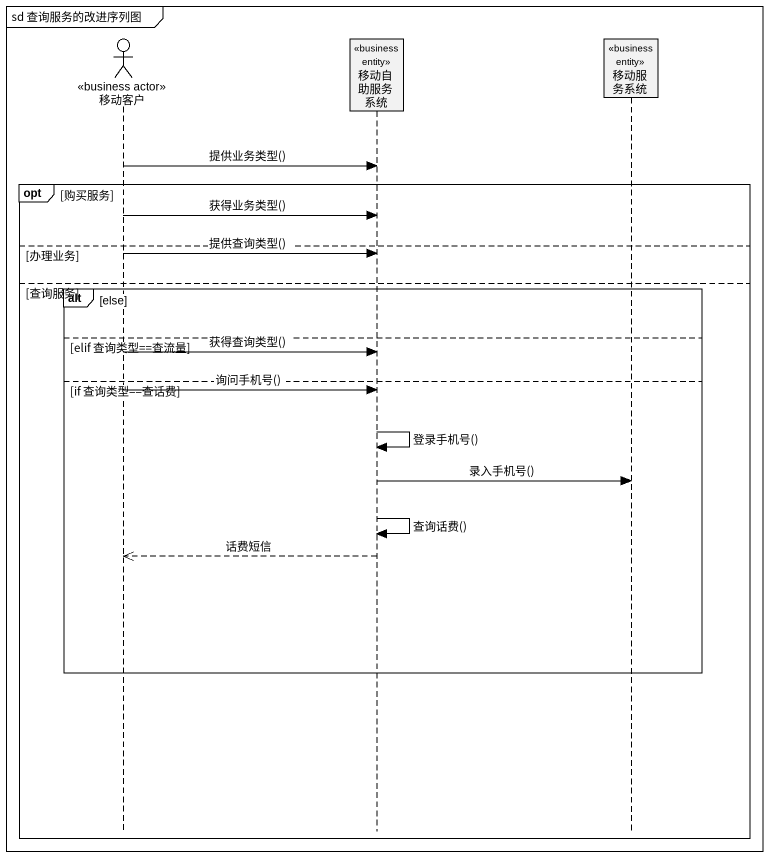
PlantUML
@startuml
mainframe sd 查询服务的改进序列图
hide footbox
actor 移动客户 <<business actor>>
participant 移动自助服务系统 <<business entity>>
participant 移动服务系统 <<business entity>>

移动客户 -> 移动自助服务系统 : 提供业务类型()
opt 购买服务
  移动客户 -> 移动自助服务系统 : 获得业务类型()
else 办理业务
  移动客户 -> 移动自助服务系统 : 提供查询类型()
else 查询服务
  alt else
  else elif 查询类型==查流量
    移动客户 -> 移动自助服务系统 : 获得查询类型()
  else if 查询类型==查话费
    移动客户 -> 移动自助服务系统 : 询问手机号()
    移动自助服务系统 -> 移动自助服务系统 : 登录手机号()
    移动自助服务系统 -> 移动服务系统 : 录入手机号()
    移动自助服务系统 -> 移动自助服务系统 : 查询话费()
    移动自助服务系统 -->> 移动客户 : 话费短信
  end
end
@enduml
